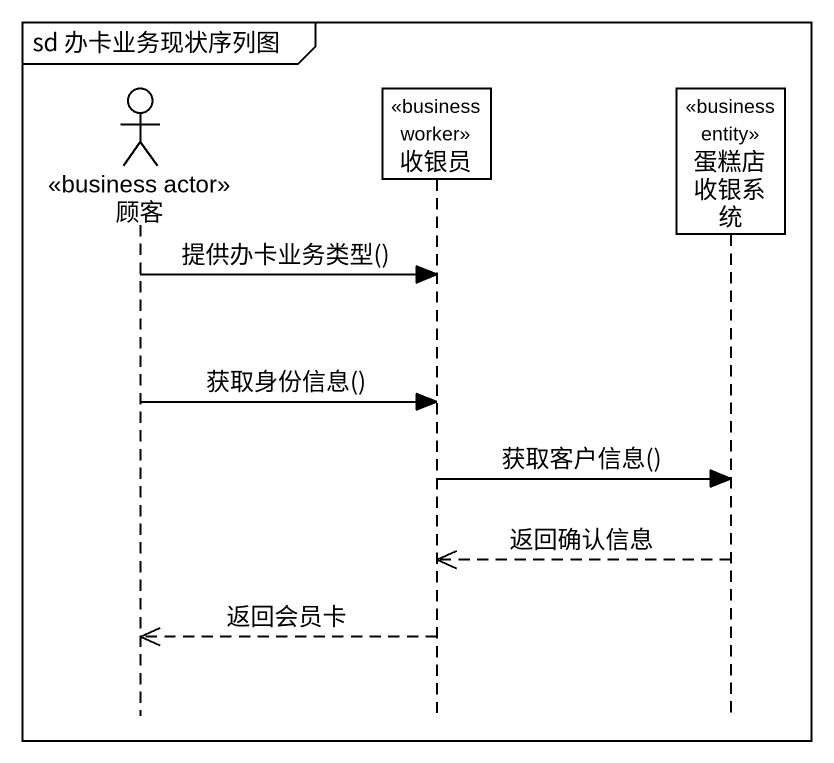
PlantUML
@startuml
mainframe sd 办卡业务现状序列图
hide footbox
actor 顾客 <<business actor>>
participant 收银员 <<business worker>>
participant 蛋糕店收银系统 <<business entity>>

顾客 -> 收银员 : 提供办卡业务类型()
顾客 -> 收银员 : 获取身份信息()
收银员 -> 蛋糕店收银系统 : 获取客户信息()
蛋糕店收银系统 -->> 收银员 : 返回确认信息
收银员 -->> 顾客 : 返回会员卡
@enduml
